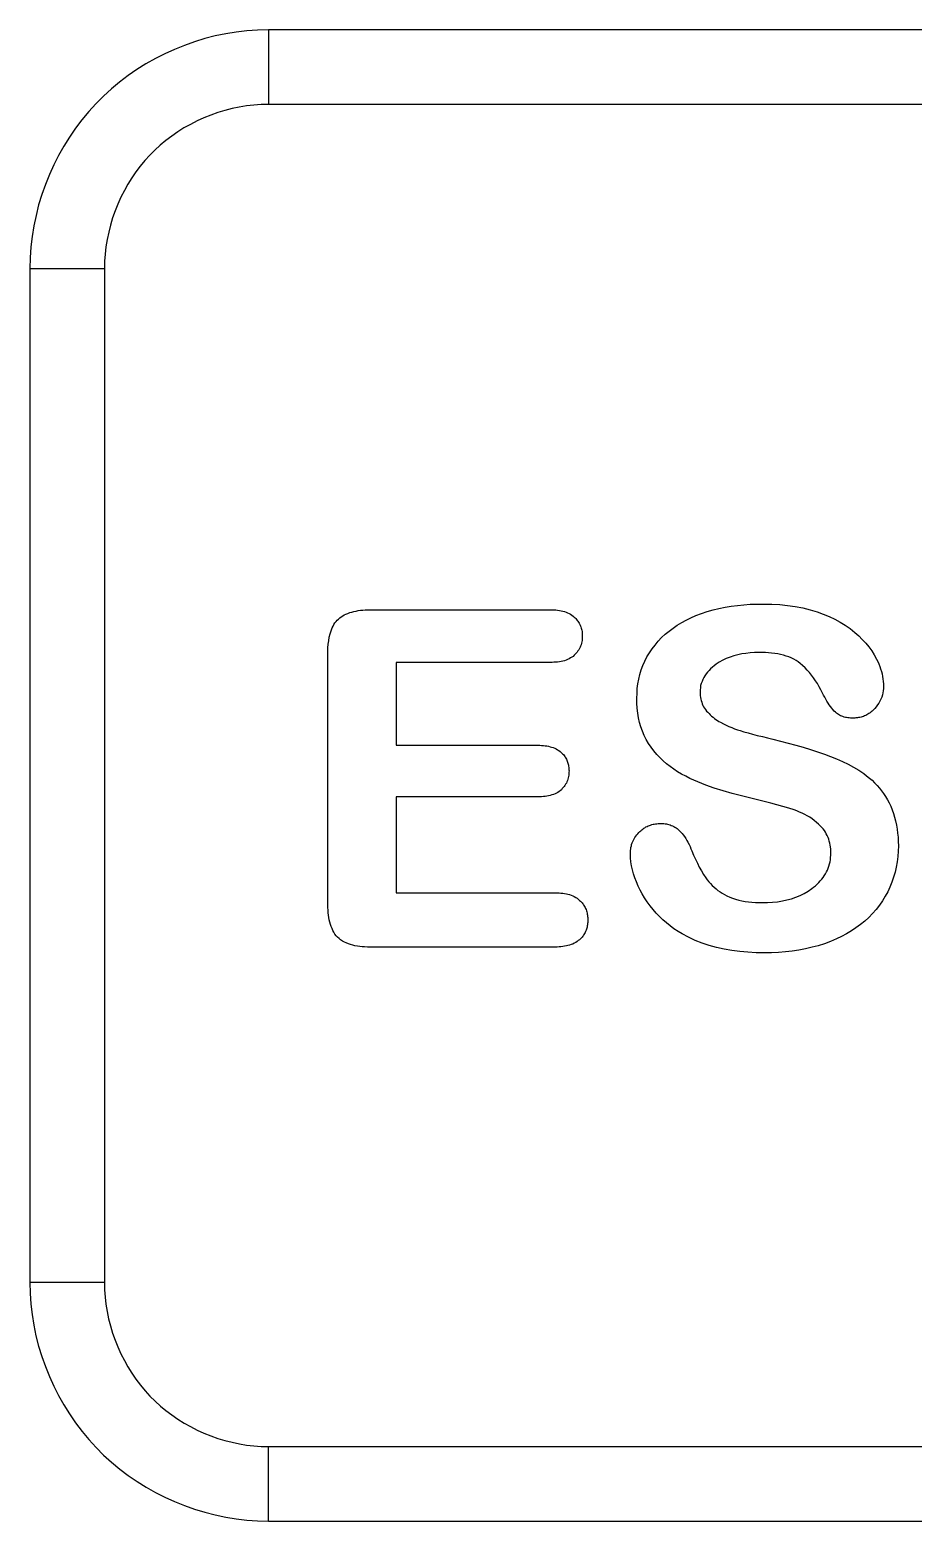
# Model space of a CAD drawing. Extents: x 0 to 226, y 0 to 690.
# Drawn here: x 123.25 to 129.18, y 559.94 to 569.94 of the extents above; entities that cross this region are included whole.
import ezdxf

# ---------------------------------------------------------------- set-up
doc = ezdxf.new("R2010")
doc.units = 0
doc.layers.add('-15N-THT. THIẾT BỊ ĐÓNG MỞ', color=40, linetype='CONTINUOUS')

# ---------------------------------------------------------------- blocks, each defined once
blk = doc.blocks.new('06 - N - SC VSD ATV630D30~D45N4')
at = {"layer": '-15N-THT. THIẾT BỊ ĐÓNG MỞ'}
for p, q in [((11.355, 225.211), (11.288, 225.187)), ((11.424, 225.232), (11.355, 225.211)), ((11.493, 225.25), (11.424, 225.232)), ((11.564, 225.264), (11.493, 225.25)), ((11.635, 225.276), (11.564, 225.264)), ((11.706, 225.284), (11.635, 225.276)), ((11.778, 225.289), (11.706, 225.284)), ((11.85, 225.291), (11.778, 225.289)), ((18.65, 225.291), (11.85, 225.291)), ((11.85, 225.291), (11.85, 224.791)), ((11.156, 225.131), (11.092, 225.098)), ((11.221, 225.16), (11.156, 225.131)), ((11.288, 225.187), (11.221, 225.16)), ((10.968, 225.025), (10.909, 224.984)), ((11.029, 225.063), (10.968, 225.025)), ((11.092, 225.098), (11.029, 225.063)), ((10.852, 224.941), (10.797, 224.895)), ((10.909, 224.984), (10.852, 224.941)), ((10.744, 224.847), (10.693, 224.796)), ((10.797, 224.895), (10.744, 224.847)), ((10.645, 224.743), (10.599, 224.688)), ((10.693, 224.796), (10.645, 224.743)), ((11.464, 224.719), (11.417, 224.701)), ((11.511, 224.736), (11.464, 224.719)), ((11.559, 224.75), (11.511, 224.736)), ((11.607, 224.763), (11.559, 224.75)), ((11.655, 224.773), (11.607, 224.763)), ((11.704, 224.781), (11.655, 224.773)), ((11.753, 224.787), (11.704, 224.781)), ((11.801, 224.79), (11.753, 224.787)), ((11.85, 224.791), (11.801, 224.79)), ((18.649, 224.791), (11.85, 224.791)), ((10.556, 224.631), (10.516, 224.572)), ((10.599, 224.688), (10.556, 224.631)), ((11.242, 224.607), (11.202, 224.579)), ((11.284, 224.633), (11.242, 224.607)), ((11.328, 224.657), (11.284, 224.633)), ((11.372, 224.68), (11.328, 224.657)), ((11.417, 224.701), (11.372, 224.68)), ((10.478, 224.511), (10.443, 224.449)), ((10.516, 224.572), (10.478, 224.511)), ((11.125, 224.518), (11.089, 224.485)), ((11.163, 224.549), (11.125, 224.518)), ((11.202, 224.579), (11.163, 224.549)), ((10.443, 224.449), (10.41, 224.385)), ((11.022, 224.415), (10.991, 224.378)), ((11.055, 224.451), (11.022, 224.415)), ((11.089, 224.485), (11.055, 224.451)), ((10.381, 224.32), (10.354, 224.253)), ((10.41, 224.385), (10.381, 224.32)), ((10.962, 224.339), (10.934, 224.298)), ((10.991, 224.378), (10.962, 224.339)), ((10.354, 224.253), (10.33, 224.186)), ((10.884, 224.213), (10.861, 224.169)), ((10.908, 224.257), (10.884, 224.213)), ((10.934, 224.298), (10.908, 224.257)), ((10.309, 224.117), (10.292, 224.047)), ((10.33, 224.186), (10.309, 224.117)), ((10.841, 224.123), (10.822, 224.077)), ((10.861, 224.169), (10.841, 224.123)), ((10.292, 224.047), (10.277, 223.977)), ((10.805, 224.03), (10.791, 223.982)), ((10.822, 224.077), (10.805, 224.03)), ((10.277, 223.977), (10.265, 223.906)), ((10.779, 223.934), (10.768, 223.885)), ((10.791, 223.982), (10.779, 223.934)), ((10.257, 223.835), (10.252, 223.763)), ((10.265, 223.906), (10.257, 223.835)), ((10.76, 223.837), (10.755, 223.788)), ((10.768, 223.885), (10.76, 223.837)), ((10.252, 223.763), (10.25, 223.691)), ((10.751, 223.739), (10.75, 223.69)), ((10.755, 223.788), (10.751, 223.739)), ((10.25, 223.691), (10.254, 223.691)), ((10.25, 223.691), (10.25, 216.891)), ((10.254, 223.691), (10.258, 223.691)), ((10.258, 223.691), (10.275, 223.691)), ((10.275, 223.691), (10.282, 223.691)), ((10.282, 223.691), (10.29, 223.691)), ((10.29, 223.691), (10.3, 223.691)), ((10.3, 223.691), (10.31, 223.691)), ((10.31, 223.691), (10.321, 223.691)), ((10.321, 223.691), (10.333, 223.691)), ((10.333, 223.691), (10.346, 223.691)), ((10.346, 223.691), (10.359, 223.691)), ((10.359, 223.691), (10.373, 223.691)), ((10.373, 223.691), (10.389, 223.691)), ((10.389, 223.691), (10.404, 223.691)), ((10.404, 223.691), (10.421, 223.691)), ((10.421, 223.691), (10.438, 223.691)), ((10.438, 223.691), (10.456, 223.691)), ((10.456, 223.691), (10.474, 223.691)), ((10.474, 223.691), (10.493, 223.691)), ((10.493, 223.691), (10.513, 223.691)), ((10.513, 223.691), (10.533, 223.691)), ((10.533, 223.691), (10.553, 223.691)), ((10.553, 223.691), (10.574, 223.691)), ((10.574, 223.691), (10.595, 223.691)), ((10.595, 223.691), (10.617, 223.691)), ((10.617, 223.691), (10.638, 223.691)), ((10.638, 223.691), (10.66, 223.69)), ((10.66, 223.69), (10.683, 223.69)), ((10.683, 223.69), (10.705, 223.69)), ((10.705, 223.69), (10.727, 223.69)), ((10.727, 223.69), (10.75, 223.69)), ((10.75, 223.69), (10.75, 216.891)), ((14.833, 221.401), (14.873, 221.411)), ((14.873, 221.411), (14.914, 221.419)), ((14.914, 221.419), (14.955, 221.426)), ((14.955, 221.426), (14.997, 221.431)), ((14.997, 221.431), (15.04, 221.436)), ((15.04, 221.436), (15.083, 221.439)), ((15.083, 221.439), (15.127, 221.441)), ((15.127, 221.441), (15.172, 221.441)), ((15.172, 221.441), (15.227, 221.44)), ((15.172, 221.441), (15.172, 221.441)), ((15.227, 221.44), (15.281, 221.437)), ((15.281, 221.437), (15.333, 221.432)), ((15.333, 221.432), (15.385, 221.424)), ((15.385, 221.424), (15.435, 221.415)), ((15.435, 221.415), (15.484, 221.403)), ((12.29, 221.304), (12.297, 221.314)), ((12.297, 221.314), (12.304, 221.323)), ((12.304, 221.323), (12.312, 221.332)), ((12.312, 221.332), (12.32, 221.34)), ((12.32, 221.34), (12.329, 221.348)), ((12.329, 221.348), (12.339, 221.355)), ((12.339, 221.355), (12.349, 221.362)), ((12.349, 221.362), (12.359, 221.368)), ((12.359, 221.368), (12.37, 221.373)), ((12.37, 221.373), (12.383, 221.378)), ((12.37, 221.373), (12.37, 221.373)), ((12.383, 221.378), (12.396, 221.383)), ((12.396, 221.383), (12.41, 221.387)), ((12.41, 221.387), (12.424, 221.391)), ((12.424, 221.391), (12.438, 221.394)), ((12.438, 221.394), (12.453, 221.397)), ((12.453, 221.397), (12.468, 221.399)), ((12.468, 221.399), (12.483, 221.4)), ((12.483, 221.4), (12.499, 221.402)), ((12.499, 221.402), (12.515, 221.402)), ((12.515, 221.402), (12.531, 221.403)), ((12.531, 221.403), (13.74, 221.403)), ((12.531, 221.403), (12.531, 221.403)), ((13.74, 221.403), (13.753, 221.402)), ((13.74, 221.403), (13.74, 221.403)), ((13.753, 221.402), (13.765, 221.402)), ((13.765, 221.402), (13.778, 221.401)), ((13.778, 221.401), (13.79, 221.399)), ((13.79, 221.399), (13.802, 221.398)), ((13.802, 221.398), (13.814, 221.396)), ((13.814, 221.396), (13.825, 221.393)), ((13.825, 221.393), (13.836, 221.39)), ((13.836, 221.39), (13.847, 221.386)), ((13.847, 221.386), (13.857, 221.382)), ((13.857, 221.382), (13.867, 221.377)), ((13.867, 221.377), (13.877, 221.372)), ((13.877, 221.372), (13.886, 221.366)), ((13.886, 221.366), (13.894, 221.36)), ((13.894, 221.36), (13.902, 221.353)), ((13.902, 221.353), (13.908, 221.348)), ((13.902, 221.353), (13.902, 221.353)), ((13.908, 221.348), (13.913, 221.343)), ((13.913, 221.343), (13.918, 221.337)), ((13.918, 221.337), (13.922, 221.331)), ((13.922, 221.331), (13.927, 221.325)), ((13.927, 221.325), (13.931, 221.319)), ((13.931, 221.319), (13.935, 221.313)), ((13.935, 221.313), (13.938, 221.307)), ((13.938, 221.307), (13.941, 221.3)), ((14.593, 221.299), (14.623, 221.317)), ((14.623, 221.317), (14.653, 221.333)), ((14.653, 221.333), (14.685, 221.349)), ((14.685, 221.349), (14.718, 221.363)), ((14.718, 221.363), (14.755, 221.377)), ((14.718, 221.363), (14.718, 221.363)), ((14.755, 221.377), (14.794, 221.39)), ((14.794, 221.39), (14.833, 221.401)), ((15.484, 221.403), (15.531, 221.389)), ((15.531, 221.389), (15.572, 221.374)), ((15.531, 221.389), (15.531, 221.389)), ((15.572, 221.374), (15.611, 221.358)), ((15.611, 221.358), (15.649, 221.34)), ((15.649, 221.34), (15.685, 221.32)), ((15.685, 221.32), (15.72, 221.299)), ((12.255, 221.195), (12.259, 221.219)), ((12.259, 221.219), (12.264, 221.241)), ((12.264, 221.241), (12.271, 221.262)), ((12.271, 221.262), (12.279, 221.282)), ((12.279, 221.282), (12.284, 221.293)), ((12.279, 221.282), (12.279, 221.282)), ((12.284, 221.293), (12.29, 221.304)), ((13.941, 221.3), (13.944, 221.293)), ((13.944, 221.293), (13.947, 221.287)), ((13.947, 221.287), (13.949, 221.279)), ((13.949, 221.279), (13.951, 221.272)), ((13.951, 221.272), (13.952, 221.265)), ((13.952, 221.265), (13.954, 221.257)), ((13.954, 221.257), (13.955, 221.25)), ((13.955, 221.207), (13.954, 221.197)), ((13.955, 221.25), (13.956, 221.242)), ((13.956, 221.217), (13.955, 221.207)), ((13.956, 221.242), (13.956, 221.234)), ((13.956, 221.234), (13.956, 221.227)), ((13.956, 221.227), (13.956, 221.217)), ((13.956, 221.227), (13.956, 221.227)), ((14.465, 221.192), (14.488, 221.216)), ((14.488, 221.216), (14.512, 221.238)), ((14.512, 221.238), (14.538, 221.26)), ((14.538, 221.26), (14.565, 221.28)), ((14.565, 221.28), (14.593, 221.299)), ((15.72, 221.299), (15.753, 221.276)), ((15.753, 221.276), (15.784, 221.251)), ((15.784, 221.251), (15.81, 221.228)), ((15.784, 221.251), (15.784, 221.251)), ((15.81, 221.228), (15.834, 221.204)), ((12.25, 221.147), (12.252, 221.171)), ((12.25, 221.122), (12.25, 221.147)), ((12.25, 221.122), (12.25, 221.122)), ((12.25, 219.422), (12.25, 221.122)), ((12.252, 221.171), (12.255, 221.195)), ((13.915, 221.111), (13.909, 221.104)), ((13.922, 221.118), (13.915, 221.111)), ((13.927, 221.126), (13.922, 221.118)), ((13.932, 221.134), (13.927, 221.126)), ((13.937, 221.142), (13.932, 221.134)), ((13.941, 221.151), (13.937, 221.142)), ((13.945, 221.159), (13.941, 221.151)), ((13.948, 221.168), (13.945, 221.159)), ((13.95, 221.178), (13.948, 221.168)), ((13.952, 221.187), (13.95, 221.178)), ((13.954, 221.197), (13.952, 221.187)), ((14.39, 221.086), (14.406, 221.113)), ((14.406, 221.113), (14.424, 221.14)), ((14.424, 221.14), (14.444, 221.166)), ((14.424, 221.14), (14.424, 221.14)), ((14.444, 221.166), (14.465, 221.192)), ((15.054, 221.11), (15.026, 221.106)), ((15.082, 221.113), (15.054, 221.11)), ((15.111, 221.115), (15.082, 221.113)), ((15.141, 221.116), (15.111, 221.115)), ((15.141, 221.116), (15.141, 221.116)), ((15.163, 221.115), (15.141, 221.116)), ((15.184, 221.115), (15.163, 221.115)), ((15.205, 221.113), (15.184, 221.115)), ((15.226, 221.111), (15.205, 221.113)), ((15.247, 221.109), (15.226, 221.111)), ((15.267, 221.106), (15.247, 221.109)), ((15.834, 221.204), (15.858, 221.179)), ((15.858, 221.179), (15.879, 221.153)), ((15.879, 221.153), (15.898, 221.127)), ((15.898, 221.127), (15.915, 221.1)), ((12.708, 221.049), (12.708, 221.049)), ((13.74, 221.049), (12.708, 221.049)), ((12.708, 221.049), (12.708, 220.494)), ((13.74, 221.049), (13.74, 221.049)), ((13.753, 221.049), (13.74, 221.049)), ((13.765, 221.05), (13.753, 221.049)), ((13.778, 221.051), (13.765, 221.05)), ((13.79, 221.052), (13.778, 221.051)), ((13.802, 221.054), (13.79, 221.052)), ((13.814, 221.056), (13.802, 221.054)), ((13.825, 221.058), (13.814, 221.056)), ((13.836, 221.061), (13.825, 221.058)), ((13.847, 221.065), (13.836, 221.061)), ((13.857, 221.069), (13.847, 221.065)), ((13.867, 221.073), (13.857, 221.069)), ((13.877, 221.079), (13.867, 221.073)), ((13.886, 221.084), (13.877, 221.079)), ((13.894, 221.09), (13.886, 221.084)), ((13.902, 221.097), (13.894, 221.09)), ((13.909, 221.104), (13.902, 221.097)), ((13.902, 221.097), (13.902, 221.097)), ((14.352, 220.999), (14.363, 221.028)), ((14.363, 221.028), (14.376, 221.057)), ((14.376, 221.057), (14.39, 221.086)), ((14.817, 221.007), (14.806, 220.996)), ((14.829, 221.017), (14.817, 221.007)), ((14.841, 221.027), (14.829, 221.017)), ((14.854, 221.037), (14.841, 221.027)), ((14.875, 221.051), (14.854, 221.037)), ((14.854, 221.037), (14.854, 221.037)), ((14.898, 221.064), (14.875, 221.051)), ((14.922, 221.075), (14.898, 221.064)), ((14.947, 221.085), (14.922, 221.075)), ((14.972, 221.094), (14.947, 221.085)), ((14.999, 221.101), (14.972, 221.094)), ((15.026, 221.106), (14.999, 221.101)), ((15.286, 221.102), (15.267, 221.106)), ((15.305, 221.097), (15.286, 221.102)), ((15.324, 221.092), (15.305, 221.097)), ((15.341, 221.086), (15.324, 221.092)), ((15.358, 221.079), (15.341, 221.086)), ((15.375, 221.071), (15.358, 221.079)), ((15.39, 221.063), (15.375, 221.071)), ((15.405, 221.053), (15.39, 221.063)), ((15.418, 221.043), (15.405, 221.053)), ((15.418, 221.043), (15.418, 221.043)), ((15.434, 221.029), (15.418, 221.043)), ((15.45, 221.014), (15.434, 221.029)), ((15.465, 220.998), (15.45, 221.014)), ((15.915, 221.1), (15.93, 221.072)), ((15.93, 221.072), (15.938, 221.056)), ((15.93, 221.072), (15.93, 221.072)), ((15.938, 221.056), (15.945, 221.039)), ((15.945, 221.039), (15.952, 221.023)), ((15.952, 221.023), (15.957, 221.006)), ((14.329, 220.906), (14.335, 220.937)), ((14.335, 220.937), (14.342, 220.968)), ((14.342, 220.968), (14.352, 220.999)), ((14.754, 220.908), (14.75, 220.894)), ((14.759, 220.921), (14.754, 220.908)), ((14.764, 220.935), (14.759, 220.921)), ((14.771, 220.948), (14.764, 220.935)), ((14.778, 220.96), (14.771, 220.948)), ((14.787, 220.973), (14.778, 220.96)), ((14.796, 220.984), (14.787, 220.973)), ((14.806, 220.996), (14.796, 220.984)), ((15.48, 220.981), (15.465, 220.998)), ((15.494, 220.963), (15.48, 220.981)), ((15.507, 220.945), (15.494, 220.963)), ((15.52, 220.926), (15.507, 220.945)), ((15.533, 220.907), (15.52, 220.926)), ((15.545, 220.886), (15.533, 220.907)), ((15.957, 221.006), (15.962, 220.989)), ((15.962, 220.989), (15.967, 220.973)), ((15.967, 220.973), (15.97, 220.956)), ((15.97, 220.956), (15.973, 220.939)), ((15.973, 220.939), (15.975, 220.922)), ((15.975, 220.922), (15.976, 220.905)), ((14.322, 220.809), (14.323, 220.841)), ((14.322, 220.809), (14.322, 220.809)), ((14.322, 220.775), (14.322, 220.809)), ((14.323, 220.841), (14.325, 220.874)), ((14.325, 220.874), (14.329, 220.906)), ((14.748, 220.879), (14.746, 220.865)), ((14.746, 220.865), (14.746, 220.85)), ((14.746, 220.85), (14.746, 220.838)), ((14.746, 220.85), (14.746, 220.85)), ((14.746, 220.838), (14.747, 220.827)), ((14.747, 220.827), (14.748, 220.815)), ((14.75, 220.894), (14.748, 220.879)), ((14.748, 220.815), (14.751, 220.804)), ((15.556, 220.866), (15.545, 220.886)), ((15.567, 220.844), (15.556, 220.866)), ((15.567, 220.844), (15.567, 220.844)), ((15.574, 220.83), (15.567, 220.844)), ((15.582, 220.817), (15.574, 220.83)), ((15.589, 220.803), (15.582, 220.817)), ((15.965, 220.817), (15.959, 220.803)), ((15.969, 220.831), (15.965, 220.817)), ((15.972, 220.845), (15.969, 220.831)), ((15.975, 220.859), (15.972, 220.845)), ((15.976, 220.874), (15.975, 220.859)), ((15.976, 220.905), (15.977, 220.889)), ((15.977, 220.889), (15.976, 220.874)), ((15.977, 220.889), (15.977, 220.889)), ((14.324, 220.742), (14.322, 220.775)), ((14.328, 220.71), (14.324, 220.742)), ((14.333, 220.678), (14.328, 220.71)), ((14.751, 220.804), (14.753, 220.793)), ((14.753, 220.793), (14.757, 220.782)), ((14.757, 220.782), (14.761, 220.772)), ((14.761, 220.772), (14.765, 220.761)), ((14.765, 220.761), (14.77, 220.751)), ((14.77, 220.751), (14.776, 220.742)), ((14.776, 220.742), (14.783, 220.733)), ((14.783, 220.733), (14.79, 220.723)), ((14.783, 220.733), (14.783, 220.733)), ((14.79, 220.723), (14.797, 220.715)), ((14.797, 220.715), (14.806, 220.706)), ((15.597, 220.79), (15.589, 220.803)), ((15.605, 220.777), (15.597, 220.79)), ((15.613, 220.765), (15.605, 220.777)), ((15.621, 220.754), (15.613, 220.765)), ((15.629, 220.743), (15.621, 220.754)), ((15.637, 220.733), (15.629, 220.743)), ((15.646, 220.723), (15.637, 220.733)), ((15.654, 220.715), (15.646, 220.723)), ((15.654, 220.715), (15.654, 220.715)), ((15.661, 220.709), (15.654, 220.715)), ((15.667, 220.704), (15.661, 220.709)), ((15.879, 220.707), (15.872, 220.702)), ((15.886, 220.711), (15.879, 220.707)), ((15.893, 220.717), (15.886, 220.711)), ((15.9, 220.722), (15.893, 220.717)), ((15.906, 220.728), (15.9, 220.722)), ((15.912, 220.734), (15.906, 220.728)), ((15.918, 220.741), (15.912, 220.734)), ((15.928, 220.752), (15.918, 220.741)), ((15.918, 220.741), (15.918, 220.741)), ((15.937, 220.764), (15.928, 220.752)), ((15.945, 220.777), (15.937, 220.764)), ((15.953, 220.79), (15.945, 220.777)), ((15.959, 220.803), (15.953, 220.79)), ((14.34, 220.647), (14.333, 220.678)), ((14.349, 220.617), (14.34, 220.647)), ((14.359, 220.588), (14.349, 220.617)), ((14.806, 220.706), (14.814, 220.698)), ((14.814, 220.698), (14.823, 220.69)), ((14.823, 220.69), (14.833, 220.682)), ((14.833, 220.682), (14.842, 220.674)), ((14.842, 220.674), (14.852, 220.667)), ((14.852, 220.667), (14.863, 220.66)), ((14.863, 220.66), (14.873, 220.654)), ((14.873, 220.654), (14.884, 220.648)), ((14.884, 220.648), (14.903, 220.638)), ((14.884, 220.648), (14.884, 220.648)), ((14.903, 220.638), (14.921, 220.629)), ((14.921, 220.629), (14.94, 220.62)), ((14.94, 220.62), (14.958, 220.612)), ((14.958, 220.612), (14.977, 220.605)), ((15.674, 220.7), (15.667, 220.704)), ((15.681, 220.696), (15.674, 220.7)), ((15.688, 220.692), (15.681, 220.696)), ((15.696, 220.689), (15.688, 220.692)), ((15.704, 220.686), (15.696, 220.689)), ((15.712, 220.683), (15.704, 220.686)), ((15.721, 220.681), (15.712, 220.683)), ((15.729, 220.68), (15.721, 220.681)), ((15.738, 220.678), (15.729, 220.68)), ((15.747, 220.677), (15.738, 220.678)), ((15.756, 220.676), (15.747, 220.677)), ((15.765, 220.676), (15.756, 220.676)), ((15.775, 220.676), (15.765, 220.676)), ((15.775, 220.676), (15.775, 220.676)), ((15.784, 220.676), (15.775, 220.676)), ((15.792, 220.677), (15.784, 220.676)), ((15.801, 220.678), (15.792, 220.677)), ((15.809, 220.679), (15.801, 220.678)), ((15.818, 220.68), (15.809, 220.679)), ((15.826, 220.682), (15.818, 220.68)), ((15.834, 220.685), (15.826, 220.682)), ((15.842, 220.687), (15.834, 220.685)), ((15.85, 220.691), (15.842, 220.687)), ((15.858, 220.694), (15.85, 220.691)), ((15.865, 220.698), (15.858, 220.694)), ((15.872, 220.702), (15.865, 220.698)), ((14.371, 220.559), (14.359, 220.588)), ((14.384, 220.532), (14.371, 220.559)), ((14.4, 220.505), (14.384, 220.532)), ((14.977, 220.605), (14.996, 220.598)), ((14.996, 220.598), (15.016, 220.592)), ((15.016, 220.592), (15.04, 220.585)), ((15.016, 220.592), (15.016, 220.592)), ((15.04, 220.585), (15.068, 220.577)), ((15.068, 220.577), (15.098, 220.569)), ((15.098, 220.569), (15.13, 220.56)), ((15.13, 220.56), (15.164, 220.552)), ((15.164, 220.552), (15.199, 220.543)), ((15.199, 220.543), (15.235, 220.534)), ((15.235, 220.534), (15.286, 220.521)), ((15.235, 220.534), (15.235, 220.534)), ((15.286, 220.521), (15.337, 220.508)), ((15.337, 220.508), (15.388, 220.494)), ((12.708, 220.494), (13.658, 220.494)), ((12.708, 220.494), (12.708, 220.494)), ((13.658, 220.494), (13.671, 220.494)), ((13.658, 220.494), (13.658, 220.494)), ((13.671, 220.494), (13.683, 220.493)), ((13.683, 220.493), (13.695, 220.492)), ((13.695, 220.492), (13.706, 220.491)), ((13.706, 220.491), (13.718, 220.489)), ((13.718, 220.489), (13.729, 220.487)), ((13.729, 220.487), (13.74, 220.484)), ((13.74, 220.484), (13.75, 220.481)), ((13.75, 220.481), (13.761, 220.478)), ((13.761, 220.478), (13.771, 220.474)), ((13.771, 220.474), (13.78, 220.469)), ((13.78, 220.469), (13.79, 220.464)), ((13.79, 220.464), (13.798, 220.459)), ((13.798, 220.459), (13.807, 220.453)), ((13.807, 220.453), (13.814, 220.446)), ((13.814, 220.446), (13.819, 220.441)), ((13.814, 220.446), (13.814, 220.446)), ((13.819, 220.441), (13.824, 220.436)), ((13.824, 220.436), (13.829, 220.431)), ((13.829, 220.431), (13.834, 220.425)), ((13.834, 220.425), (13.838, 220.419)), ((13.838, 220.419), (13.842, 220.413)), ((13.842, 220.413), (13.846, 220.407)), ((13.846, 220.407), (13.849, 220.401)), ((14.417, 220.48), (14.4, 220.505)), ((14.417, 220.48), (14.417, 220.48)), ((14.436, 220.456), (14.417, 220.48)), ((14.455, 220.433), (14.436, 220.456)), ((14.476, 220.411), (14.455, 220.433)), ((14.498, 220.39), (14.476, 220.411)), ((15.388, 220.494), (15.437, 220.48)), ((15.437, 220.48), (15.486, 220.466)), ((15.486, 220.466), (15.534, 220.45)), ((15.534, 220.45), (15.58, 220.435)), ((15.58, 220.435), (15.622, 220.419)), ((15.58, 220.435), (15.58, 220.435)), ((15.622, 220.419), (15.662, 220.403)), ((13.849, 220.401), (13.852, 220.394)), ((13.852, 220.394), (13.855, 220.388)), ((13.855, 220.388), (13.857, 220.381)), ((13.857, 220.381), (13.86, 220.374)), ((13.86, 220.374), (13.861, 220.367)), ((13.861, 220.367), (13.863, 220.36)), ((13.863, 220.36), (13.864, 220.353)), ((13.864, 220.353), (13.865, 220.345)), ((13.865, 220.345), (13.866, 220.338)), ((13.866, 220.338), (13.866, 220.33)), ((13.866, 220.33), (13.867, 220.323)), ((13.867, 220.323), (13.866, 220.313)), ((13.866, 220.313), (13.866, 220.303)), ((13.867, 220.323), (13.867, 220.323)), ((14.521, 220.37), (14.498, 220.39)), ((14.545, 220.351), (14.521, 220.37)), ((14.57, 220.333), (14.545, 220.351)), ((14.595, 220.316), (14.57, 220.333)), ((14.622, 220.301), (14.595, 220.316)), ((15.662, 220.403), (15.701, 220.386)), ((15.701, 220.386), (15.739, 220.367)), ((15.739, 220.367), (15.776, 220.347)), ((15.776, 220.347), (15.811, 220.326)), ((15.811, 220.326), (15.844, 220.304)), ((13.828, 220.21), (13.822, 220.203)), ((13.834, 220.217), (13.828, 220.21)), ((13.839, 220.224), (13.834, 220.217)), ((13.844, 220.232), (13.839, 220.224)), ((13.849, 220.24), (13.844, 220.232)), ((13.853, 220.249), (13.849, 220.24)), ((13.856, 220.257), (13.853, 220.249)), ((13.859, 220.266), (13.856, 220.257)), ((13.861, 220.275), (13.859, 220.266)), ((13.863, 220.284), (13.861, 220.275)), ((13.865, 220.294), (13.863, 220.284)), ((13.866, 220.303), (13.865, 220.294)), ((14.65, 220.286), (14.622, 220.301)), ((14.678, 220.272), (14.65, 220.286)), ((14.678, 220.272), (14.678, 220.272)), ((14.73, 220.249), (14.678, 220.272)), ((14.785, 220.227), (14.73, 220.249)), ((14.841, 220.207), (14.785, 220.227)), ((14.9, 220.188), (14.841, 220.207)), ((15.844, 220.304), (15.863, 220.289)), ((15.844, 220.304), (15.844, 220.304)), ((15.863, 220.289), (15.882, 220.274)), ((15.882, 220.274), (15.9, 220.259)), ((15.9, 220.259), (15.917, 220.242)), ((15.917, 220.242), (15.933, 220.225)), ((15.933, 220.225), (15.949, 220.207)), ((15.949, 220.207), (15.963, 220.189)), ((12.708, 220.148), (12.708, 219.505)), ((12.708, 220.148), (12.708, 220.148)), ((13.658, 220.148), (12.708, 220.148)), ((13.671, 220.149), (13.658, 220.148)), ((13.658, 220.148), (13.658, 220.148)), ((13.683, 220.149), (13.671, 220.149)), ((13.695, 220.15), (13.683, 220.149)), ((13.707, 220.151), (13.695, 220.15)), ((13.719, 220.153), (13.707, 220.151)), ((13.73, 220.155), (13.719, 220.153)), ((13.741, 220.158), (13.73, 220.155)), ((13.752, 220.161), (13.741, 220.158)), ((13.763, 220.164), (13.752, 220.161)), ((13.773, 220.168), (13.763, 220.164)), ((13.782, 220.173), (13.773, 220.168)), ((13.791, 220.178), (13.782, 220.173)), ((13.8, 220.183), (13.791, 220.178)), ((13.808, 220.189), (13.8, 220.183)), ((13.816, 220.196), (13.808, 220.189)), ((13.822, 220.203), (13.816, 220.196)), ((13.816, 220.196), (13.816, 220.196)), ((14.961, 220.171), (14.9, 220.188)), ((15.023, 220.154), (14.961, 220.171)), ((15.087, 220.139), (15.023, 220.154)), ((15.087, 220.139), (15.087, 220.139)), ((15.132, 220.128), (15.087, 220.139)), ((15.177, 220.117), (15.132, 220.128)), ((15.22, 220.106), (15.177, 220.117)), ((15.262, 220.095), (15.22, 220.106)), ((15.963, 220.189), (15.977, 220.17)), ((15.977, 220.17), (15.99, 220.15)), ((15.99, 220.15), (16.003, 220.129)), ((16.003, 220.129), (16.014, 220.108)), ((16.014, 220.108), (16.025, 220.085)), ((16.014, 220.108), (16.014, 220.108)), ((15.302, 220.084), (15.262, 220.095)), ((15.341, 220.072), (15.302, 220.084)), ((15.377, 220.06), (15.341, 220.072)), ((15.377, 220.06), (15.377, 220.06)), ((15.395, 220.054), (15.377, 220.06)), ((15.414, 220.046), (15.395, 220.054)), ((15.431, 220.038), (15.414, 220.046)), ((15.449, 220.03), (15.431, 220.038)), ((15.465, 220.02), (15.449, 220.03)), ((15.482, 220.011), (15.465, 220.02)), ((15.497, 220), (15.482, 220.011)), ((16.025, 220.085), (16.035, 220.061)), ((16.035, 220.061), (16.044, 220.037)), ((16.044, 220.037), (16.051, 220.012)), ((16.051, 220.012), (16.058, 219.986)), ((14.328, 219.901), (14.336, 219.909)), ((14.336, 219.909), (14.342, 219.915)), ((14.336, 219.909), (14.336, 219.909)), ((14.342, 219.915), (14.348, 219.921)), ((14.348, 219.921), (14.355, 219.927)), ((14.355, 219.927), (14.361, 219.932)), ((14.361, 219.932), (14.368, 219.937)), ((14.368, 219.937), (14.376, 219.941)), ((14.376, 219.941), (14.383, 219.946)), ((14.383, 219.946), (14.391, 219.95)), ((14.391, 219.95), (14.398, 219.953)), ((14.398, 219.953), (14.406, 219.956)), ((14.406, 219.956), (14.414, 219.959)), ((14.414, 219.959), (14.423, 219.962)), ((14.423, 219.962), (14.431, 219.964)), ((14.431, 219.964), (14.439, 219.965)), ((14.439, 219.965), (14.448, 219.967)), ((14.448, 219.967), (14.457, 219.968)), ((14.457, 219.968), (14.466, 219.969)), ((14.466, 219.969), (14.475, 219.969)), ((14.475, 219.969), (14.484, 219.969)), ((14.484, 219.969), (14.493, 219.969)), ((14.484, 219.969), (14.484, 219.969)), ((14.493, 219.969), (14.502, 219.969)), ((14.502, 219.969), (14.511, 219.968)), ((14.511, 219.968), (14.52, 219.966)), ((14.52, 219.966), (14.528, 219.964)), ((14.528, 219.964), (14.537, 219.962)), ((14.537, 219.962), (14.545, 219.96)), ((14.545, 219.96), (14.553, 219.956)), ((14.553, 219.956), (14.561, 219.953)), ((14.561, 219.953), (14.569, 219.949)), ((14.569, 219.949), (14.577, 219.944)), ((14.577, 219.944), (14.585, 219.94)), ((14.585, 219.94), (14.592, 219.935)), ((14.592, 219.935), (14.599, 219.929)), ((14.599, 219.929), (14.606, 219.923)), ((14.606, 219.923), (14.615, 219.914)), ((14.606, 219.923), (14.606, 219.923)), ((14.615, 219.914), (14.625, 219.903)), ((15.512, 219.989), (15.497, 220)), ((15.527, 219.977), (15.512, 219.989)), ((15.541, 219.965), (15.527, 219.977)), ((15.554, 219.952), (15.541, 219.965)), ((15.554, 219.952), (15.554, 219.952)), ((15.563, 219.943), (15.554, 219.952)), ((15.572, 219.933), (15.563, 219.943)), ((15.58, 219.922), (15.572, 219.933)), ((15.587, 219.911), (15.58, 219.922)), ((15.593, 219.9), (15.587, 219.911)), ((16.058, 219.986), (16.063, 219.959)), ((16.063, 219.959), (16.068, 219.932)), ((16.068, 219.932), (16.071, 219.905)), ((14.281, 219.799), (14.282, 219.809)), ((14.282, 219.809), (14.285, 219.82)), ((14.285, 219.82), (14.287, 219.829)), ((14.287, 219.829), (14.291, 219.839)), ((14.291, 219.839), (14.295, 219.849)), ((14.295, 219.849), (14.299, 219.858)), ((14.299, 219.858), (14.304, 219.867)), ((14.304, 219.867), (14.309, 219.876)), ((14.309, 219.876), (14.315, 219.885)), ((14.315, 219.885), (14.322, 219.893)), ((14.322, 219.893), (14.328, 219.901)), ((14.625, 219.903), (14.633, 219.893)), ((14.633, 219.893), (14.642, 219.881)), ((14.642, 219.881), (14.65, 219.869)), ((14.65, 219.869), (14.658, 219.856)), ((14.658, 219.856), (14.665, 219.843)), ((14.665, 219.843), (14.672, 219.829)), ((14.672, 219.829), (14.679, 219.815)), ((14.679, 219.815), (14.685, 219.8)), ((15.599, 219.888), (15.593, 219.9)), ((15.605, 219.876), (15.599, 219.888)), ((15.609, 219.864), (15.605, 219.876)), ((15.613, 219.851), (15.609, 219.864)), ((15.616, 219.838), (15.613, 219.851)), ((15.619, 219.825), (15.616, 219.838)), ((15.621, 219.812), (15.619, 219.825)), ((15.623, 219.798), (15.621, 219.812)), ((16.071, 219.905), (16.074, 219.877)), ((16.074, 219.877), (16.075, 219.849)), ((16.075, 219.849), (16.076, 219.82)), ((16.076, 219.82), (16.075, 219.784)), ((16.076, 219.82), (16.076, 219.82)), ((14.279, 219.789), (14.281, 219.799)), ((14.279, 219.778), (14.279, 219.789)), ((14.279, 219.767), (14.279, 219.778)), ((14.279, 219.767), (14.279, 219.767)), ((14.279, 219.74), (14.279, 219.767)), ((14.282, 219.713), (14.279, 219.74)), ((14.286, 219.685), (14.282, 219.713)), ((14.685, 219.8), (14.691, 219.786)), ((14.691, 219.786), (14.703, 219.757)), ((14.691, 219.786), (14.691, 219.786)), ((14.703, 219.757), (14.715, 219.729)), ((14.715, 219.729), (14.728, 219.703)), ((15.614, 219.698), (15.618, 219.712)), ((15.618, 219.712), (15.62, 219.726)), ((15.62, 219.726), (15.622, 219.741)), ((15.622, 219.741), (15.623, 219.756)), ((15.623, 219.784), (15.623, 219.798)), ((15.624, 219.77), (15.623, 219.784)), ((15.623, 219.756), (15.624, 219.77)), ((15.624, 219.77), (15.624, 219.77)), ((16.068, 219.712), (16.062, 219.677)), ((16.072, 219.748), (16.068, 219.712)), ((16.075, 219.784), (16.072, 219.748)), ((14.292, 219.658), (14.286, 219.685)), ((14.299, 219.631), (14.292, 219.658)), ((14.308, 219.604), (14.299, 219.631)), ((14.728, 219.703), (14.741, 219.677)), ((14.741, 219.677), (14.755, 219.652)), ((14.755, 219.652), (14.769, 219.628)), ((14.769, 219.628), (14.784, 219.605)), ((15.562, 219.595), (15.571, 219.607)), ((15.571, 219.607), (15.579, 219.619)), ((15.579, 219.619), (15.587, 219.631)), ((15.587, 219.631), (15.594, 219.644)), ((15.594, 219.644), (15.6, 219.657)), ((15.6, 219.657), (15.606, 219.67)), ((15.606, 219.67), (15.61, 219.684)), ((15.61, 219.684), (15.614, 219.698)), ((16.044, 219.609), (16.033, 219.576)), ((16.054, 219.643), (16.044, 219.609)), ((16.062, 219.677), (16.054, 219.643)), ((14.319, 219.577), (14.308, 219.604)), ((14.33, 219.55), (14.319, 219.577)), ((14.344, 219.523), (14.33, 219.55)), ((14.358, 219.497), (14.344, 219.523)), ((14.784, 219.605), (14.794, 219.592)), ((14.784, 219.605), (14.784, 219.605)), ((14.794, 219.592), (14.805, 219.579)), ((14.805, 219.579), (14.816, 219.566)), ((14.816, 219.566), (14.827, 219.554)), ((14.827, 219.554), (14.84, 219.543)), ((14.84, 219.543), (14.853, 219.532)), ((14.853, 219.532), (14.866, 219.521)), ((14.866, 219.521), (14.881, 219.511)), ((14.881, 219.511), (14.895, 219.502)), ((15.445, 219.5), (15.471, 219.516)), ((15.471, 219.516), (15.496, 219.533)), ((15.496, 219.533), (15.508, 219.542)), ((15.496, 219.533), (15.496, 219.533)), ((15.508, 219.542), (15.52, 219.552)), ((15.52, 219.552), (15.531, 219.562)), ((15.531, 219.562), (15.542, 219.573)), ((15.542, 219.573), (15.552, 219.584)), ((15.552, 219.584), (15.562, 219.595)), ((16.005, 219.512), (15.988, 219.481)), ((16.02, 219.543), (16.005, 219.512)), ((16.033, 219.576), (16.02, 219.543)), ((12.25, 219.422), (12.25, 219.422)), ((12.25, 219.405), (12.25, 219.422)), ((12.708, 219.505), (13.776, 219.505)), ((12.708, 219.505), (12.708, 219.505)), ((13.776, 219.505), (13.788, 219.505)), ((13.776, 219.505), (13.776, 219.505)), ((13.788, 219.505), (13.801, 219.504)), ((13.801, 219.504), (13.813, 219.503)), ((13.813, 219.503), (13.825, 219.502)), ((13.825, 219.502), (13.837, 219.5)), ((13.837, 219.5), (13.849, 219.498)), ((13.849, 219.498), (13.86, 219.495)), ((13.86, 219.495), (13.871, 219.492)), ((13.871, 219.492), (13.882, 219.488)), ((13.882, 219.488), (13.892, 219.484)), ((13.892, 219.484), (13.902, 219.479)), ((13.902, 219.479), (13.912, 219.474)), ((13.912, 219.474), (13.921, 219.468)), ((13.921, 219.468), (13.929, 219.461)), ((13.929, 219.461), (13.938, 219.454)), ((13.938, 219.454), (13.943, 219.449)), ((13.938, 219.454), (13.938, 219.454)), ((13.943, 219.449), (13.949, 219.443)), ((13.949, 219.443), (13.954, 219.437)), ((13.954, 219.437), (13.959, 219.431)), ((13.959, 219.431), (13.963, 219.425)), ((13.963, 219.425), (13.967, 219.419)), ((13.967, 219.419), (13.971, 219.412)), ((13.971, 219.412), (13.975, 219.406)), ((14.374, 219.471), (14.358, 219.497)), ((14.374, 219.471), (14.374, 219.471)), ((14.392, 219.444), (14.374, 219.471)), ((14.411, 219.418), (14.392, 219.444)), ((14.431, 219.393), (14.411, 219.418)), ((14.895, 219.502), (14.91, 219.493)), ((14.91, 219.493), (14.926, 219.485)), ((14.926, 219.485), (14.945, 219.476)), ((14.926, 219.485), (14.926, 219.485)), ((14.945, 219.476), (14.964, 219.469)), ((14.964, 219.469), (14.984, 219.462)), ((14.984, 219.462), (15.005, 219.456)), ((15.005, 219.456), (15.026, 219.451)), ((15.026, 219.451), (15.048, 219.447)), ((15.048, 219.447), (15.071, 219.444)), ((15.071, 219.444), (15.094, 219.442)), ((15.094, 219.442), (15.117, 219.44)), ((15.117, 219.44), (15.141, 219.439)), ((15.141, 219.439), (15.165, 219.439)), ((15.165, 219.439), (15.199, 219.439)), ((15.165, 219.439), (15.165, 219.439)), ((15.199, 219.439), (15.233, 219.442)), ((15.233, 219.442), (15.266, 219.445)), ((15.266, 219.445), (15.298, 219.45)), ((15.298, 219.45), (15.329, 219.457)), ((15.329, 219.457), (15.359, 219.465)), ((15.359, 219.465), (15.389, 219.475)), ((15.389, 219.475), (15.417, 219.487)), ((15.417, 219.487), (15.445, 219.5)), ((15.949, 219.421), (15.927, 219.393)), ((15.97, 219.451), (15.949, 219.421)), ((15.988, 219.481), (15.97, 219.451)), ((15.97, 219.451), (15.97, 219.451)), ((12.251, 219.388), (12.25, 219.405)), ((12.252, 219.371), (12.251, 219.388)), ((12.254, 219.355), (12.252, 219.371)), ((12.256, 219.339), (12.254, 219.355)), ((12.259, 219.323), (12.256, 219.339)), ((12.262, 219.308), (12.259, 219.323)), ((12.266, 219.293), (12.262, 219.308)), ((13.975, 219.406), (13.978, 219.399)), ((13.978, 219.399), (13.981, 219.392)), ((13.981, 219.392), (13.984, 219.384)), ((13.984, 219.384), (13.986, 219.377)), ((13.986, 219.377), (13.988, 219.369)), ((13.988, 219.369), (13.989, 219.362)), ((13.989, 219.362), (13.991, 219.354)), ((13.991, 219.354), (13.992, 219.346)), ((13.992, 219.346), (13.993, 219.338)), ((13.993, 219.338), (13.993, 219.33)), ((13.993, 219.33), (13.993, 219.322)), ((13.993, 219.322), (13.993, 219.314)), ((13.993, 219.322), (13.993, 219.322)), ((13.993, 219.314), (13.993, 219.306)), ((14.452, 219.369), (14.431, 219.393)), ((14.474, 219.346), (14.452, 219.369)), ((14.497, 219.324), (14.474, 219.346)), ((14.521, 219.303), (14.497, 219.324)), ((15.851, 219.315), (15.822, 219.291)), ((15.877, 219.339), (15.851, 219.315)), ((15.903, 219.365), (15.877, 219.339)), ((15.927, 219.393), (15.903, 219.365)), ((12.271, 219.279), (12.266, 219.293)), ((12.277, 219.265), (12.271, 219.279)), ((12.283, 219.252), (12.277, 219.265)), ((12.29, 219.24), (12.283, 219.252)), ((12.297, 219.228), (12.29, 219.24)), ((12.305, 219.217), (12.297, 219.228)), ((12.314, 219.207), (12.305, 219.217)), ((12.314, 219.207), (12.314, 219.207)), ((12.324, 219.198), (12.314, 219.207)), ((13.954, 219.207), (13.949, 219.201)), ((13.959, 219.213), (13.954, 219.207)), ((13.963, 219.219), (13.959, 219.213)), ((13.967, 219.226), (13.963, 219.219)), ((13.971, 219.232), (13.967, 219.226)), ((13.975, 219.239), (13.971, 219.232)), ((13.978, 219.246), (13.975, 219.239)), ((13.981, 219.253), (13.978, 219.246)), ((13.984, 219.26), (13.981, 219.253)), ((13.986, 219.267), (13.984, 219.26)), ((13.988, 219.275), (13.986, 219.267)), ((13.989, 219.282), (13.988, 219.275)), ((13.991, 219.29), (13.989, 219.282)), ((13.992, 219.298), (13.991, 219.29)), ((13.993, 219.306), (13.992, 219.298)), ((14.546, 219.283), (14.521, 219.303)), ((14.571, 219.264), (14.546, 219.283)), ((14.598, 219.246), (14.571, 219.264)), ((14.626, 219.229), (14.598, 219.246)), ((14.626, 219.229), (14.626, 219.229)), ((14.668, 219.206), (14.626, 219.229)), ((15.695, 219.212), (15.661, 219.195)), ((15.729, 219.23), (15.695, 219.212)), ((15.761, 219.249), (15.729, 219.23)), ((15.792, 219.27), (15.761, 219.249)), ((15.822, 219.291), (15.792, 219.27)), ((12.335, 219.189), (12.324, 219.198)), ((12.347, 219.181), (12.335, 219.189)), ((12.36, 219.174), (12.347, 219.181)), ((12.373, 219.168), (12.36, 219.174)), ((12.387, 219.162), (12.373, 219.168)), ((12.401, 219.157), (12.387, 219.162)), ((12.416, 219.153), (12.401, 219.157)), ((12.431, 219.15), (12.416, 219.153)), ((12.447, 219.147), (12.431, 219.15)), ((12.463, 219.145), (12.447, 219.147)), ((12.48, 219.143), (12.463, 219.145)), ((12.496, 219.142), (12.48, 219.143)), ((12.514, 219.141), (12.496, 219.142)), ((12.531, 219.141), (12.514, 219.141)), ((12.531, 219.141), (12.531, 219.141)), ((13.776, 219.141), (12.531, 219.141)), ((13.776, 219.141), (13.776, 219.141)), ((13.788, 219.141), (13.776, 219.141)), ((13.801, 219.142), (13.788, 219.141)), ((13.813, 219.143), (13.801, 219.142)), ((13.825, 219.144), (13.813, 219.143)), ((13.837, 219.146), (13.825, 219.144)), ((13.849, 219.148), (13.837, 219.146)), ((13.86, 219.151), (13.849, 219.148)), ((13.871, 219.154), (13.86, 219.151)), ((13.882, 219.157), (13.871, 219.154)), ((13.892, 219.161), (13.882, 219.157)), ((13.902, 219.166), (13.892, 219.161)), ((13.912, 219.171), (13.902, 219.166)), ((13.921, 219.177), (13.912, 219.171)), ((13.929, 219.184), (13.921, 219.177)), ((13.938, 219.19), (13.929, 219.184)), ((13.943, 219.196), (13.938, 219.19)), ((13.938, 219.19), (13.938, 219.19)), ((13.949, 219.201), (13.943, 219.196)), ((14.713, 219.185), (14.668, 219.206)), ((14.76, 219.167), (14.713, 219.185)), ((14.808, 219.151), (14.76, 219.167)), ((14.857, 219.137), (14.808, 219.151)), ((14.908, 219.126), (14.857, 219.137)), ((14.96, 219.118), (14.908, 219.126)), ((15.013, 219.111), (14.96, 219.118)), ((15.067, 219.106), (15.013, 219.111)), ((15.318, 219.109), (15.272, 219.105)), ((15.364, 219.114), (15.318, 219.109)), ((15.409, 219.12), (15.364, 219.114)), ((15.453, 219.129), (15.409, 219.12)), ((15.497, 219.139), (15.453, 219.129)), ((15.539, 219.15), (15.497, 219.139)), ((15.581, 219.163), (15.539, 219.15)), ((15.621, 219.178), (15.581, 219.163)), ((15.661, 219.195), (15.621, 219.178)), ((15.661, 219.195), (15.661, 219.195)), ((15.122, 219.103), (15.067, 219.106)), ((15.178, 219.103), (15.122, 219.103)), ((15.178, 219.103), (15.178, 219.103)), ((15.225, 219.103), (15.178, 219.103)), ((15.272, 219.105), (15.225, 219.103)), ((10.75, 216.891), (10.25, 216.891)), ((10.25, 216.891), (10.252, 216.819)), ((10.252, 216.819), (10.257, 216.747)), ((10.75, 216.891), (10.751, 216.843)), ((10.751, 216.843), (10.755, 216.794)), ((10.257, 216.747), (10.265, 216.676)), ((10.755, 216.794), (10.76, 216.745)), ((10.76, 216.745), (10.768, 216.696)), ((10.265, 216.676), (10.277, 216.605)), ((10.768, 216.696), (10.778, 216.648)), ((10.778, 216.648), (10.791, 216.6)), ((10.277, 216.605), (10.291, 216.534)), ((10.291, 216.534), (10.309, 216.465)), ((10.791, 216.6), (10.805, 216.552)), ((10.805, 216.552), (10.822, 216.505)), ((10.309, 216.465), (10.33, 216.396)), ((10.822, 216.505), (10.84, 216.459)), ((10.84, 216.459), (10.861, 216.413)), ((10.861, 216.413), (10.884, 216.369)), ((10.33, 216.396), (10.354, 216.329)), ((10.354, 216.329), (10.381, 216.262)), ((10.884, 216.369), (10.908, 216.325)), ((10.908, 216.325), (10.934, 216.283)), ((10.381, 216.262), (10.41, 216.197)), ((10.934, 216.283), (10.962, 216.243)), ((10.962, 216.243), (10.992, 216.204)), ((10.41, 216.197), (10.443, 216.133)), ((10.443, 216.133), (10.478, 216.07)), ((10.992, 216.204), (11.023, 216.166)), ((11.023, 216.166), (11.056, 216.13)), ((11.056, 216.13), (11.09, 216.096)), ((10.478, 216.07), (10.516, 216.01)), ((10.516, 216.01), (10.557, 215.95)), ((11.09, 216.096), (11.126, 216.063)), ((11.126, 216.063), (11.163, 216.032)), ((11.163, 216.032), (11.202, 216.003)), ((10.557, 215.95), (10.6, 215.893)), ((11.202, 216.003), (11.243, 215.975)), ((11.243, 215.975), (11.285, 215.949)), ((11.285, 215.949), (11.328, 215.925)), ((11.328, 215.925), (11.372, 215.902)), ((10.6, 215.893), (10.646, 215.838)), ((10.646, 215.838), (10.694, 215.785)), ((11.372, 215.902), (11.418, 215.882)), ((11.418, 215.882), (11.464, 215.863)), ((11.464, 215.863), (11.511, 215.846)), ((11.511, 215.846), (11.559, 215.832)), ((11.559, 215.832), (11.607, 215.82)), ((11.607, 215.82), (11.656, 215.809)), ((11.656, 215.809), (11.704, 215.801)), ((10.694, 215.785), (10.745, 215.734)), ((10.745, 215.734), (10.798, 215.686)), ((11.704, 215.801), (11.753, 215.796)), ((11.753, 215.796), (11.802, 215.792)), ((11.802, 215.792), (11.851, 215.791)), ((11.851, 215.791), (18.65, 215.791)), ((11.851, 215.769), (11.851, 215.791)), ((11.851, 215.746), (11.851, 215.769)), ((11.851, 215.724), (11.851, 215.746)), ((11.851, 215.702), (11.851, 215.724)), ((10.798, 215.686), (10.853, 215.64)), ((10.853, 215.64), (10.91, 215.597)), ((11.85, 215.615), (11.851, 215.636)), ((11.85, 215.594), (11.85, 215.615)), ((11.851, 215.68), (11.851, 215.702)), ((11.851, 215.658), (11.851, 215.68)), ((11.851, 215.636), (11.851, 215.658)), ((10.91, 215.597), (10.969, 215.557)), ((10.969, 215.557), (11.03, 215.519)), ((11.03, 215.519), (11.092, 215.484)), ((11.85, 215.574), (11.85, 215.594)), ((11.85, 215.554), (11.85, 215.574)), ((11.85, 215.534), (11.85, 215.554)), ((11.85, 215.515), (11.85, 215.534)), ((11.85, 215.497), (11.85, 215.515)), ((11.092, 215.484), (11.156, 215.451)), ((11.156, 215.451), (11.221, 215.422)), ((11.221, 215.422), (11.288, 215.395)), ((11.85, 215.479), (11.85, 215.497)), ((11.85, 215.462), (11.85, 215.479)), ((11.85, 215.445), (11.85, 215.462)), ((11.85, 215.43), (11.85, 215.445)), ((11.85, 215.415), (11.85, 215.43)), ((11.85, 215.4), (11.85, 215.415)), ((11.288, 215.395), (11.355, 215.371)), ((11.355, 215.371), (11.424, 215.351)), ((11.424, 215.351), (11.494, 215.333)), ((11.494, 215.333), (11.564, 215.318)), ((11.564, 215.318), (11.635, 215.306)), ((11.635, 215.306), (11.706, 215.298)), ((11.85, 215.387), (11.85, 215.4)), ((11.85, 215.374), (11.85, 215.387)), ((11.85, 215.362), (11.85, 215.374)), ((11.85, 215.351), (11.85, 215.362)), ((11.85, 215.341), (11.85, 215.351)), ((11.85, 215.331), (11.85, 215.341)), ((11.85, 215.323), (11.85, 215.331)), ((11.85, 215.316), (11.85, 215.323)), ((11.85, 215.309), (11.85, 215.316)), ((11.85, 215.304), (11.85, 215.309)), ((11.706, 215.298), (11.778, 215.293)), ((11.778, 215.293), (11.85, 215.291)), ((11.85, 215.299), (11.85, 215.304)), ((11.85, 215.296), (11.85, 215.299)), ((11.85, 215.293), (11.85, 215.296)), ((11.85, 215.291), (11.85, 215.293)), ((11.85, 215.291), (11.85, 215.291)), ((11.85, 215.291), (18.65, 215.291))]:
    blk.add_line(p, q, dxfattribs=at)

msp = doc.modelspace()

# ---------------------------------------------------------------- block references
msp.add_blockref('06 - N - SC VSD ATV630D30~D45N4', (113.005, 344.65))

doc.saveas('drawing.dxf')
